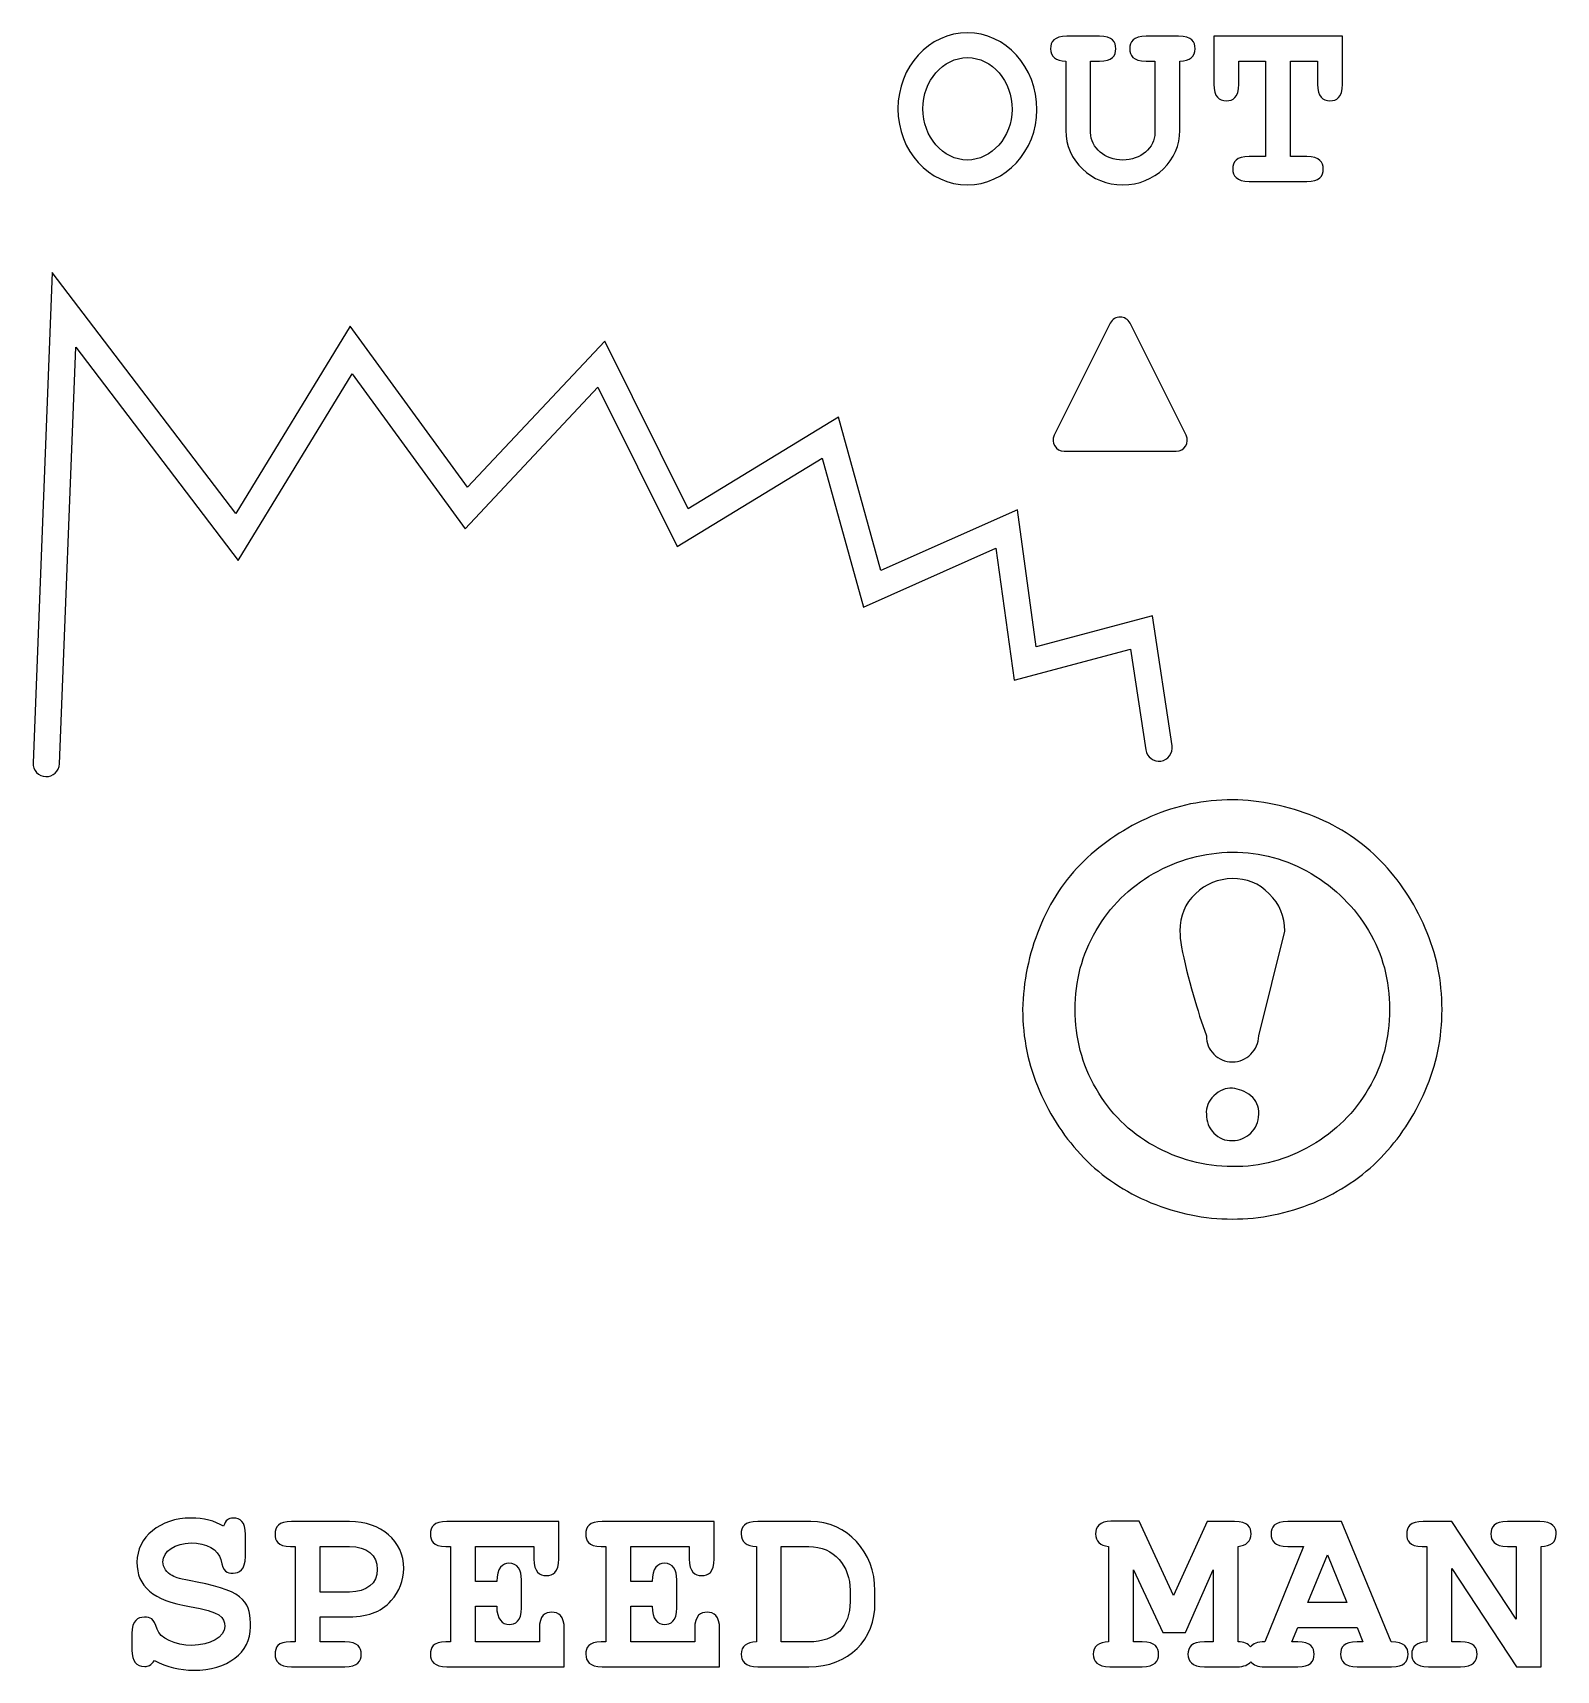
# Model space of a CAD drawing. Header units: millimetres. Extents: x 3 to 91, y 6 to 114.
# Drawn here: x 3.32 to 37.83, y 76.33 to 113.43 of the extents above; entities that cross this region are included whole.
import ezdxf

# ---------------------------------------------------------------- set-up
doc = ezdxf.new("R2010")
doc.units = ezdxf.units.MM
doc.layers.add('Layer_1', color=7, linetype='CONTINUOUS')

msp = doc.modelspace()

# ---------------------------------------------------------------- linework, layer by layer
at = {"layer": 'Layer_1', "color": 7}
for points in [[(27.48118, 113.355741), (26.747403, 113.355741)], [(29.276112, 113.355741), (28.542335, 113.355741)], [(32.986981, 112.266361), (32.986981, 113.355741), (30.07445, 113.355741), (30.07445, 112.266361)], [(26.719181, 112.791291), (26.719181, 111.222141)], [(27.283625, 111.171341), (27.283625, 112.791291), (27.48118, 112.791291)], [(28.542335, 112.791291), (28.73989, 112.791291), (28.73989, 111.171341)], [(29.304334, 111.222141), (29.304334, 112.791291)], [(30.638894, 112.266361), (30.638894, 112.791291), (31.242849, 112.791291), (31.242849, 110.629471), (30.875961, 110.629471)], [(32.179826, 110.629471), (31.807293, 110.629471), (31.807293, 112.791291), (32.422537, 112.791291), (32.422537, 112.266361)], [(30.875961, 110.065031), (32.179826, 110.065031)], [(3.761719, 108.001951), (3.326172, 96.888671)], [(29.126953, 97.273441), (28.683594, 100.218751), (26.050781, 99.519531), (25.623047, 102.623051), (22.529297, 101.248051), (21.572266, 104.722661), (18.164062, 102.644531), (16.275391, 106.443361), (13.169922, 103.134771), (10.511719, 106.787111), (7.921875, 102.537111), (3.761719, 108.001951)], [(27.728516, 106.855471), (26.458984, 104.314451)], [(29.447266, 104.314451), (28.175781, 106.855471)], [(3.925781, 96.865231), (4.294922, 106.312501), (7.976563, 101.474611), (10.556641, 105.705081), (13.111328, 102.195311), (16.123047, 105.404301), (17.919922, 101.792971), (21.205078, 103.794921), (22.134766, 100.416021), (25.138672, 101.751951), (25.550781, 98.763671), (28.189453, 99.466801), (28.533203, 97.183591)], [(26.683594, 103.953131), (29.222656, 103.953131)], [(31.0913, 90.704501), (31.6803, 93.079501)], [(29.7518, 91.151001), (29.9038, 90.704501)], [(10.497678, 79.697711), (9.182524, 79.697711)], [(15.235836, 78.851081), (15.235836, 79.697751), (12.701482, 79.697751)], [(18.754794, 78.851081), (18.754794, 79.697751), (16.220441, 79.697751)], [(20.941665, 79.697751), (19.745043, 79.697751)], [(30.543355, 79.697781), (29.922721, 79.697781), (29.160494, 78.021391), (28.38173, 79.703461), (27.743526, 79.703461), (27.743526, 79.703461)], [(34.090426, 76.971331), (32.967497, 79.697781), (31.747933, 79.697781)], [(36.72334, 79.133471), (36.920744, 79.133471), (36.920744, 77.484991), (35.464502, 79.697781), (34.815446, 79.697781), (34.815446, 79.697781)], [(37.457145, 79.697781), (36.72334, 79.697781)], [(8.13583, 78.907481), (8.13583, 79.404201)], [(9.159946, 79.133261), (9.26719, 79.133261), (9.26719, 76.971441), (9.159946, 76.971441)], [(10.497678, 78.100371), (9.831635, 78.100371), (9.831635, 79.133301), (10.497678, 79.133301)], [(12.678904, 79.133301), (12.786149, 79.133301), (12.786149, 76.971481), (12.678904, 76.971481)], [(13.83037, 78.337441), (13.350593, 78.337441), (13.350593, 79.133301), (14.671392, 79.133301), (14.671392, 78.851081)], [(16.197863, 79.133301), (16.305107, 79.133301), (16.305107, 76.971481), (16.197863, 76.971481)], [(17.349329, 78.337441), (16.869551, 78.337441), (16.869551, 79.133301), (18.19035, 79.133301), (18.19035, 78.851081)], [(19.711177, 79.133301), (19.711177, 76.971481)], [(20.902153, 76.971441), (20.275621, 76.971441), (20.275621, 79.133261), (20.896509, 79.133261)], [(27.687199, 79.133471), (27.687199, 76.971331)], [(30.62242, 76.971331), (30.62242, 79.133471)], [(31.747933, 79.133471), (32.103984, 79.133471), (31.229102, 76.971331)], [(34.793225, 79.133471), (34.900195, 79.133471), (34.900195, 76.971331)], [(35.662423, 76.971331), (35.464502, 76.971331), (35.464502, 78.630661), (36.926428, 76.407021), (37.485567, 76.407021), (37.485567, 79.133471)], [(14.38917, 77.739131), (14.38917, 78.376951)], [(17.908128, 77.739131), (17.908128, 78.376951)], [(28.449426, 76.971331), (28.252022, 76.971331), (28.252022, 78.602751), (28.917615, 77.185791), (29.431278, 77.185791), (30.058114, 78.602751), (30.058114, 76.971331), (29.860193, 76.971331)], [(21.833486, 78.139841), (21.833486, 77.880201)], [(22.39793, 77.863301), (22.39793, 78.128591)], [(14.795569, 77.264991), (14.795569, 76.971481), (13.350593, 76.971481), (13.350593, 77.778641), (13.83037, 77.778641)], [(18.314528, 77.264991), (18.314528, 76.971481), (16.869551, 76.971481), (16.869551, 77.778641), (17.349329, 77.778641)], [(10.390434, 76.971441), (9.831635, 76.971441), (9.831635, 77.535891), (10.38479, 77.535891)], [(15.360013, 76.407041), (15.360013, 77.264991)], [(18.878972, 76.407041), (18.878972, 77.264991)], [(31.973759, 76.971331), (31.844051, 76.971331), (31.973759, 77.298961), (33.317346, 77.298961), (33.447054, 76.971331), (33.317346, 76.971331)], [(5.56761, 77.157711), (5.56761, 76.785181)], [(9.182524, 76.407001), (10.390434, 76.407001)], [(12.701482, 76.407041), (15.360013, 76.407041)], [(16.220441, 76.407041), (18.878972, 76.407041)], [(19.745043, 76.407041), (20.896509, 76.407041)], [(27.721305, 76.407021), (28.449426, 76.407021)], [(29.860193, 76.407021), (30.593998, 76.407021)], [(31.223417, 76.407021), (31.973759, 76.407021)], [(33.317346, 76.407021), (34.101794, 76.407021)], [(34.934302, 76.407021), (35.662423, 76.407021)]]:
    msp.add_lwpolyline(points, dxfattribs=at)
for points in [[(29.648645, 113.073511)], [(32.986981, 112.266361)], [(25.503154, 111.696271)], [(26.067598, 111.684971)], [(27.953125, 106.992191)], [(29.3053, 93.079501)], [(25.7428, 91.303001)], [(26.9303, 91.303001)], [(29.9038, 88.928001)], [(32.645553, 78.946921), (33.085836, 77.863261), (32.199585, 77.863261), (32.645553, 78.946921)], [(11.124211, 78.614011)], [(11.722522, 78.630911)], [(22.39793, 77.863301)], [(8.254364, 77.310111)]]:
    msp.add_lwpolyline(points, close=True, dxfattribs=at)
for points in [[(24.492799, 113.434751), (23.623555, 113.434751), (22.918, 112.661461), (22.918, 111.713191)], [(26.067598, 111.684971), (26.067598, 112.667101), (25.350754, 113.434751), (24.492799, 113.434751)], [(26.747403, 113.355741), (26.453892, 113.355741), (26.37487, 113.231561), (26.37487, 113.073511)], [(27.853713, 113.073511), (27.853713, 113.225911), (27.780333, 113.355741), (27.48118, 113.355741)], [(28.542335, 113.355741), (28.24318, 113.355741), (28.169802, 113.231561), (28.169802, 113.073511)], [(29.648645, 113.073511), (29.648645, 113.225911), (29.580915, 113.355741), (29.276112, 113.355741)], [(23.482444, 111.713201), (23.482444, 112.345381), (23.939644, 112.870311), (24.492799, 112.870311)], [(24.492799, 112.870311), (25.051599, 112.870311), (25.503154, 112.345381), (25.503154, 111.696271)], [(26.37487, 113.073511), (26.37487, 112.892891), (26.493403, 112.796941), (26.719181, 112.791291)], [(27.48118, 112.791291), (27.774691, 112.791291), (27.853713, 112.915471), (27.853713, 113.073511)], [(28.169802, 113.073511), (28.169802, 112.926761), (28.237532, 112.791291), (28.542335, 112.791291)], [(29.304334, 112.791291), (29.530112, 112.791291), (29.648645, 112.892891), (29.648645, 113.073511)], [(30.07445, 112.266361), (30.07445, 111.978491), (30.192983, 111.893831), (30.356672, 111.893831)], [(30.356672, 111.893831), (30.503428, 111.893831), (30.638894, 111.961531), (30.638894, 112.266361)], [(32.422537, 112.266361), (32.422537, 111.984141), (32.541071, 111.893831), (32.704759, 111.893831)], [(32.704759, 111.893831), (32.851515, 111.893831), (32.986981, 111.961531), (32.986981, 112.266361)], [(22.918, 111.713191), (22.918, 110.759281), (23.623555, 109.986001), (24.492799, 109.986001)], [(24.492799, 110.550451), (23.939644, 110.550451), (23.482444, 111.075381), (23.482444, 111.713201)], [(25.503154, 111.696271), (25.503154, 111.075381), (25.04031, 110.550451), (24.492799, 110.550451)], [(24.492799, 109.986001), (25.350754, 109.986001), (26.067598, 110.759281), (26.067598, 111.684971)], [(26.719181, 111.222141), (26.719181, 110.539161), (27.294914, 109.986011), (28.011757, 109.986011)], [(28.011757, 110.550451), (27.611002, 110.550451), (27.283625, 110.827031), (27.283625, 111.171341)], [(28.011757, 109.986011), (28.73989, 109.986011), (29.304334, 110.544811), (29.304334, 111.222141)], [(28.73989, 111.171341), (28.73989, 110.827031), (28.412513, 110.550451), (28.011757, 110.550451)], [(30.875961, 110.629471), (30.576805, 110.629471), (30.503428, 110.505291), (30.503428, 110.347251)], [(32.552359, 110.347251), (32.552359, 110.494011), (32.478979, 110.629471), (32.179826, 110.629471)], [(30.503428, 110.347251), (30.503428, 110.200491), (30.588098, 110.065031), (30.875961, 110.065031)], [(32.179826, 110.065031), (32.467693, 110.065031), (32.552359, 110.189211), (32.552359, 110.347251)], [(27.953125, 106.992191), (27.858405, 106.992841), (27.771441, 106.939891), (27.728516, 106.855471)], [(28.175781, 106.855471), (28.133171, 106.939271), (28.047147, 106.992111), (27.953125, 106.992191)], [(26.458984, 104.314451), (26.376224, 104.147961), (26.497664, 103.952591), (26.683594, 103.953131)], [(29.222656, 103.953131), (29.408582, 103.952591), (29.53003, 104.147961), (29.447266, 104.314451)], [(29.071851, 97.050297), (29.119114, 97.114414), (29.138938, 97.194694), (29.126953, 97.273441)], [(3.326172, 96.888671), (3.320245, 96.723097), (3.44966, 96.584065), (3.615234, 96.578131)], [(3.615234, 96.578131), (3.780075, 96.572184), (3.918796, 96.700431), (3.925781, 96.865231)], [(28.533203, 97.183591), (28.545054, 97.104825), (28.587743, 97.034005), (28.651859, 96.986743)], [(28.651859, 96.986743), (28.715975, 96.939481), (28.796254, 96.919657), (28.875, 96.931641)], [(28.875, 96.931641), (28.953768, 96.943491), (29.024589, 96.98618), (29.071851, 97.050297)], [(30.4928, 96.053001), (29.8468, 96.053001), (29.232467, 95.926334), (28.6498, 95.673001)], [(32.3453, 95.673001), (31.7563, 95.913668), (31.1388, 96.040334), (30.4928, 96.053001)], [(28.6498, 95.673001), (28.067134, 95.419668), (27.560467, 95.084001), (27.1298, 94.666001)], [(33.8558, 94.666001), (33.4378, 95.096668), (32.9343, 95.432334), (32.3453, 95.673001)], [(27.1298, 94.666001), (26.699134, 94.248001), (26.363467, 93.741334), (26.1228, 93.146001)], [(28.7068, 94.381001), (29.2578, 94.697668), (29.853134, 94.859168), (30.4928, 94.865501)], [(30.4928, 94.865501), (31.132467, 94.871834), (31.7278, 94.710334), (32.2788, 94.381001)], [(34.8628, 93.146001), (34.609467, 93.728668), (34.2738, 94.235334), (33.8558, 94.666001)], [(27.4053, 93.089001), (27.721967, 93.633668), (28.1558, 94.064334), (28.7068, 94.381001)], [(30.4928, 94.267001), (30.1698, 94.260668), (29.891134, 94.146668), (29.6568, 93.925001)], [(31.3288, 93.925001), (31.094467, 94.159334), (30.8158, 94.273334), (30.4928, 94.267001)], [(32.2788, 94.381001), (32.8298, 94.051668), (33.263634, 93.621001), (33.5803, 93.089001)], [(29.6568, 93.925001), (29.422467, 93.703334), (29.3053, 93.421501), (29.3053, 93.079501)], [(31.6803, 93.079501), (31.6803, 93.408834), (31.563134, 93.690668), (31.3288, 93.925001)], [(26.1228, 93.146001), (25.882134, 92.550668), (25.755467, 91.936334), (25.7428, 91.303001)], [(35.2428, 91.303001), (35.2428, 91.949001), (35.116134, 92.563334), (34.8628, 93.146001)], [(26.9303, 91.303001), (26.9303, 91.949001), (27.088634, 92.544334), (27.4053, 93.089001)], [(29.3053, 93.079501), (29.3053, 92.883168), (29.355967, 92.588668), (29.4573, 92.196001)], [(33.5803, 93.089001), (33.896967, 92.557001), (34.0553, 91.961668), (34.0553, 91.303001)], [(29.4573, 92.196001), (29.558634, 91.803334), (29.6568, 91.455001), (29.7518, 91.151001)], [(25.7428, 91.303001), (25.7428, 90.657001), (25.869467, 90.042668), (26.1228, 89.460001)], [(27.4053, 89.507501), (27.088634, 90.058501), (26.9303, 90.657001), (26.9303, 91.303001)], [(34.0553, 91.303001), (34.0553, 90.644334), (33.896967, 90.045834), (33.5803, 89.507501)], [(34.8628, 89.460001), (35.116134, 90.042668), (35.2428, 90.657001), (35.2428, 91.303001)], [(29.9038, 90.704501), (29.9038, 90.539834), (29.9608, 90.400501), (30.0748, 90.286501)], [(30.9108, 90.286501), (31.0248, 90.400501), (31.084967, 90.539834), (31.0913, 90.704501)], [(30.0748, 90.286501), (30.1888, 90.172501), (30.328134, 90.115501), (30.4928, 90.115501)], [(30.4928, 90.115501), (30.657467, 90.115501), (30.7968, 90.172501), (30.9108, 90.286501)], [(26.1228, 89.460001), (26.376134, 88.877334), (26.7118, 88.370668), (27.1298, 87.940001)], [(28.7068, 88.215501), (28.1558, 88.525834), (27.721967, 88.956501), (27.4053, 89.507501)], [(30.4928, 89.517001), (30.3408, 89.529668), (30.201467, 89.472668), (30.0748, 89.346001)], [(30.9108, 89.346001), (30.784134, 89.447334), (30.6448, 89.504334), (30.4928, 89.517001)], [(33.5803, 89.507501), (33.263634, 88.969168), (32.8298, 88.538501), (32.2788, 88.215501)], [(33.8558, 87.940001), (34.2738, 88.370668), (34.609467, 88.877334), (34.8628, 89.460001)], [(30.0748, 89.346001), (29.948134, 89.219334), (29.891134, 89.080001), (29.9038, 88.928001)], [(31.0913, 88.928001), (31.097634, 89.105334), (31.037467, 89.244668), (30.9108, 89.346001)], [(29.9038, 88.928001), (29.9038, 88.763334), (29.9608, 88.620834), (30.0748, 88.500501)], [(30.9108, 88.500501), (31.0248, 88.608168), (31.084967, 88.750668), (31.0913, 88.928001)], [(30.0748, 88.500501), (30.1888, 88.380168), (30.328134, 88.323168), (30.4928, 88.329501)], [(30.4928, 88.329501), (30.657467, 88.335834), (30.7968, 88.392834), (30.9108, 88.500501)], [(30.4928, 87.740501), (29.853134, 87.746834), (29.2578, 87.905168), (28.7068, 88.215501)], [(32.2788, 88.215501), (31.7278, 87.892501), (31.132467, 87.734168), (30.4928, 87.740501)], [(27.1298, 87.940001), (27.5478, 87.509334), (28.054467, 87.170501), (28.6498, 86.923501)], [(32.3358, 86.923501), (32.931134, 87.170501), (33.4378, 87.509334), (33.8558, 87.940001)], [(28.6498, 86.923501), (29.245134, 86.676501), (29.859467, 86.553001), (30.4928, 86.553001)], [(30.4928, 86.553001), (31.126134, 86.553001), (31.740467, 86.676501), (32.3358, 86.923501)], [(6.905342, 79.776731), (6.205432, 79.776731), (5.680499, 79.347751), (5.680499, 78.777661)], [(7.63912, 79.590461), (7.441564, 79.714641), (7.193209, 79.776731), (6.905342, 79.776731)], [(7.859253, 79.776731), (7.746364, 79.776731), (7.695564, 79.731531), (7.63912, 79.590461)], [(8.13583, 79.404201), (8.13583, 79.697711), (8.022942, 79.776731), (7.859253, 79.776731)], [(9.182524, 79.697711), (8.883369, 79.697711), (8.809991, 79.573531), (8.809991, 79.415481)], [(8.809991, 79.415481), (8.809991, 79.268731), (8.855146, 79.133261), (9.159946, 79.133261)], [(11.722522, 78.630911), (11.722522, 79.257441), (11.214522, 79.697711), (10.497678, 79.697711)], [(12.701482, 79.697751), (12.402327, 79.697751), (12.328949, 79.573571), (12.328949, 79.415521)], [(12.328949, 79.415521), (12.328949, 79.268771), (12.379749, 79.133301), (12.678904, 79.133301)], [(16.220441, 79.697751), (15.921285, 79.697751), (15.847908, 79.573571), (15.847908, 79.415521)], [(15.847908, 79.415521), (15.847908, 79.268771), (15.898708, 79.133301), (16.197863, 79.133301)], [(19.745043, 79.697751), (19.440243, 79.697751), (19.366866, 79.573571), (19.366866, 79.415521)], [(19.366866, 79.415521), (19.366866, 79.234901), (19.491043, 79.133301), (19.711177, 79.133301)], [(22.39793, 78.128591), (22.39793, 79.014771), (21.765753, 79.697751), (20.941665, 79.697751)], [(27.743526, 79.703461), (27.483881, 79.703461), (27.393677, 79.568061), (27.393677, 79.421311)], [(27.393677, 79.421311), (27.393677, 79.251981), (27.500933, 79.150411), (27.687199, 79.133471)], [(30.915942, 79.415631), (30.915942, 79.568021), (30.848158, 79.697781), (30.543355, 79.697781)], [(30.62242, 79.133471), (30.808687, 79.150371), (30.915942, 79.251951), (30.915942, 79.415631)], [(31.747933, 79.697781), (31.437489, 79.697781), (31.370178, 79.568021), (31.370178, 79.415631)], [(31.370178, 79.415631), (31.370178, 79.263231), (31.443135, 79.133471), (31.747933, 79.133471)], [(34.815446, 79.697781), (34.516291, 79.697781), (34.442859, 79.573671), (34.442859, 79.415631)], [(34.442859, 79.415631), (34.442859, 79.268881), (34.49407, 79.133471), (34.793225, 79.133471)], [(36.72334, 79.697781), (36.424184, 79.697781), (36.350753, 79.573671), (36.350753, 79.415631)], [(36.350753, 79.415631), (36.350753, 79.268881), (36.424187, 79.133471), (36.72334, 79.133471)], [(37.829732, 79.415631), (37.829732, 79.562381), (37.756298, 79.697781), (37.457145, 79.697781)], [(37.485567, 79.133471), (37.711345, 79.133471), (37.829732, 79.235011), (37.829732, 79.415631)], [(6.267521, 78.783311), (6.267521, 79.026021), (6.549743, 79.212281), (6.905342, 79.212281)], [(6.905342, 79.212281), (7.255298, 79.212281), (7.526231, 79.059881), (7.577031, 78.834111)], [(10.497678, 79.133301), (10.887145, 79.133301), (11.124211, 78.935751), (11.124211, 78.614011)], [(20.896509, 79.133261), (21.483531, 79.133261), (21.833486, 78.676061), (21.833486, 78.139841)], [(5.680499, 78.777661), (5.680499, 78.224511), (6.036099, 77.914061), (6.871476, 77.772951)], [(6.476365, 78.472861), (6.352187, 78.534961), (6.267521, 78.664771), (6.267521, 78.783311)], [(7.577031, 78.834111), (7.63912, 78.540601), (7.718142, 78.529311), (7.859253, 78.529311)], [(7.859253, 78.529311), (7.994719, 78.529311), (8.13583, 78.597011), (8.13583, 78.907481)], [(14.106948, 78.755121), (13.965837, 78.755121), (13.83037, 78.642241), (13.83037, 78.337441)], [(14.38917, 78.376951), (14.38917, 78.597081), (14.3045, 78.755121), (14.106948, 78.755121)], [(14.671392, 78.851081), (14.671392, 78.551921), (14.801214, 78.472901), (14.953614, 78.472901)], [(14.953614, 78.472901), (15.100369, 78.472901), (15.235836, 78.540601), (15.235836, 78.851081)], [(17.625906, 78.755121), (17.484795, 78.755121), (17.349329, 78.642241), (17.349329, 78.337441)], [(17.908128, 78.376951), (17.908128, 78.597081), (17.823458, 78.755121), (17.625906, 78.755121)], [(18.19035, 78.851081), (18.19035, 78.551921), (18.320172, 78.472901), (18.472572, 78.472901)], [(18.472572, 78.472901), (18.619328, 78.472901), (18.754794, 78.540601), (18.754794, 78.851081)], [(7.040809, 78.326111), (6.617476, 78.405111), (6.589254, 78.416411), (6.476365, 78.472861)], [(8.254364, 77.310111), (8.254364, 77.829401), (8.164053, 78.117261), (7.040809, 78.326111)], [(11.124211, 78.614011), (11.124211, 78.297931), (10.887145, 78.100371), (10.497678, 78.100371)], [(11.4403, 77.908421), (11.620922, 78.105971), (11.722522, 78.371261), (11.722522, 78.630911)], [(6.871476, 77.772951), (7.582675, 77.648771), (7.667342, 77.535891), (7.667342, 77.321401)], [(10.38479, 77.535891), (10.909723, 77.535891), (11.191945, 77.631891), (11.4403, 77.908421)], [(13.83037, 77.778641), (13.83037, 77.485131), (13.954548, 77.366591), (14.112592, 77.366591)], [(14.112592, 77.366591), (14.248059, 77.366591), (14.38917, 77.434291), (14.38917, 77.739131)], [(15.077791, 77.643171), (14.93668, 77.643171), (14.795569, 77.581071), (14.795569, 77.264991)], [(15.360013, 77.264991), (15.360013, 77.564151), (15.230191, 77.643171), (15.077791, 77.643171)], [(17.349329, 77.778641), (17.349329, 77.485131), (17.473506, 77.366591), (17.631551, 77.366591)], [(17.631551, 77.366591), (17.767017, 77.366591), (17.908128, 77.434291), (17.908128, 77.739131)], [(18.59675, 77.643171), (18.455639, 77.643171), (18.314528, 77.581071), (18.314528, 77.264991)], [(18.878972, 77.264991), (18.878972, 77.564151), (18.74915, 77.643171), (18.59675, 77.643171)], [(20.896509, 76.407041), (21.822197, 76.407041), (22.39793, 77.022281), (22.39793, 77.863301)], [(21.833486, 77.880201), (21.833486, 77.321401), (21.517397, 76.971441), (20.902153, 76.971441)], [(5.849832, 77.530241), (5.697432, 77.530241), (5.56761, 77.462541), (5.56761, 77.157711)], [(6.137699, 77.259311), (6.064321, 77.513311), (5.979654, 77.530241), (5.849832, 77.530241)], [(6.922276, 76.892421), (6.549743, 76.892421), (6.194143, 77.056111), (6.137699, 77.259311)], [(7.667342, 77.321401), (7.667342, 77.078691), (7.339964, 76.892421), (6.922276, 76.892421)], [(6.961787, 76.327981), (7.735075, 76.327981), (8.254364, 76.723091), (8.254364, 77.310111)], [(9.159946, 76.971441), (8.866435, 76.971441), (8.809991, 76.847261), (8.809991, 76.689221)], [(10.762967, 76.689221), (10.762967, 76.835981), (10.689587, 76.971441), (10.390434, 76.971441)], [(12.678904, 76.971481), (12.385393, 76.971481), (12.328949, 76.841661), (12.328949, 76.689261)], [(16.197863, 76.971481), (15.904352, 76.971481), (15.847908, 76.841661), (15.847908, 76.689261)], [(19.711177, 76.971481), (19.496688, 76.971481), (19.366866, 76.869881), (19.366866, 76.689261)], [(27.687199, 76.971331), (27.467066, 76.971331), (27.343034, 76.869801), (27.343034, 76.689181)], [(28.822013, 76.689181), (28.822013, 76.841581), (28.754229, 76.971331), (28.449426, 76.971331)], [(29.860193, 76.971331), (29.561037, 76.971331), (29.488123, 76.847221), (29.488123, 76.689181)], [(30.907157, 76.858681), (30.850765, 76.929511), (30.757049, 76.971331), (30.62242, 76.971331)], [(31.229102, 76.971331), (31.053735, 76.971331), (30.959658, 76.925831), (30.907157, 76.858681)], [(32.346346, 76.689181), (32.346346, 76.835941), (32.272912, 76.971331), (31.973759, 76.971331)], [(33.317346, 76.971331), (33.018191, 76.971331), (32.944759, 76.847221), (32.944759, 76.689181)], [(34.474382, 76.689181), (34.474382, 76.841581), (34.395227, 76.971331), (34.090426, 76.971331)], [(34.900195, 76.971331), (34.680063, 76.971331), (34.55603, 76.869801), (34.55603, 76.689181)], [(36.03501, 76.689181), (36.03501, 76.835941), (35.972865, 76.971331), (35.662423, 76.971331)], [(5.56761, 76.785181), (5.56761, 76.531181), (5.657921, 76.412641), (5.855476, 76.412641)], [(5.855476, 76.412641), (5.945787, 76.412641), (5.985299, 76.435241), (6.081254, 76.548111)], [(6.081254, 76.548111), (6.357832, 76.401351), (6.656987, 76.327981), (6.961787, 76.327981)], [(8.809991, 76.689221), (8.809991, 76.542461), (8.889013, 76.407001), (9.182524, 76.407001)], [(10.390434, 76.407001), (10.6783, 76.407001), (10.762967, 76.531181), (10.762967, 76.689221)], [(12.328949, 76.689261), (12.328949, 76.536861), (12.413619, 76.407041), (12.701482, 76.407041)], [(15.847908, 76.689261), (15.847908, 76.536861), (15.932578, 76.407041), (16.220441, 76.407041)], [(19.366866, 76.689261), (19.366866, 76.542501), (19.451536, 76.407041), (19.745043, 76.407041)], [(27.343034, 76.689181), (27.343034, 76.536781), (27.427798, 76.407021), (27.721305, 76.407021)], [(28.449426, 76.407021), (28.737292, 76.407021), (28.822013, 76.536781), (28.822013, 76.689181)], [(29.488123, 76.689181), (29.488123, 76.542421), (29.56668, 76.407021), (29.860193, 76.407021)], [(30.593998, 76.407021), (30.762873, 76.407021), (30.856798, 76.454041), (30.909741, 76.521741)], [(30.909741, 76.521741), (30.968098, 76.448721), (31.068795, 76.407021), (31.223417, 76.407021)], [(31.973759, 76.407021), (32.261626, 76.407021), (32.346346, 76.525491), (32.346346, 76.689181)], [(32.944759, 76.689181), (32.944759, 76.536781), (33.029483, 76.407021), (33.317346, 76.407021)], [(34.101794, 76.407021), (34.389661, 76.407021), (34.474382, 76.525491), (34.474382, 76.689181)], [(34.55603, 76.689181), (34.55603, 76.536781), (34.640795, 76.407021), (34.934302, 76.407021)], [(35.662423, 76.407021), (35.950288, 76.407021), (36.03501, 76.536781), (36.03501, 76.689181)]]:
    msp.add_open_spline(points, degree=3, dxfattribs=at)

doc.saveas('drawing.dxf')
